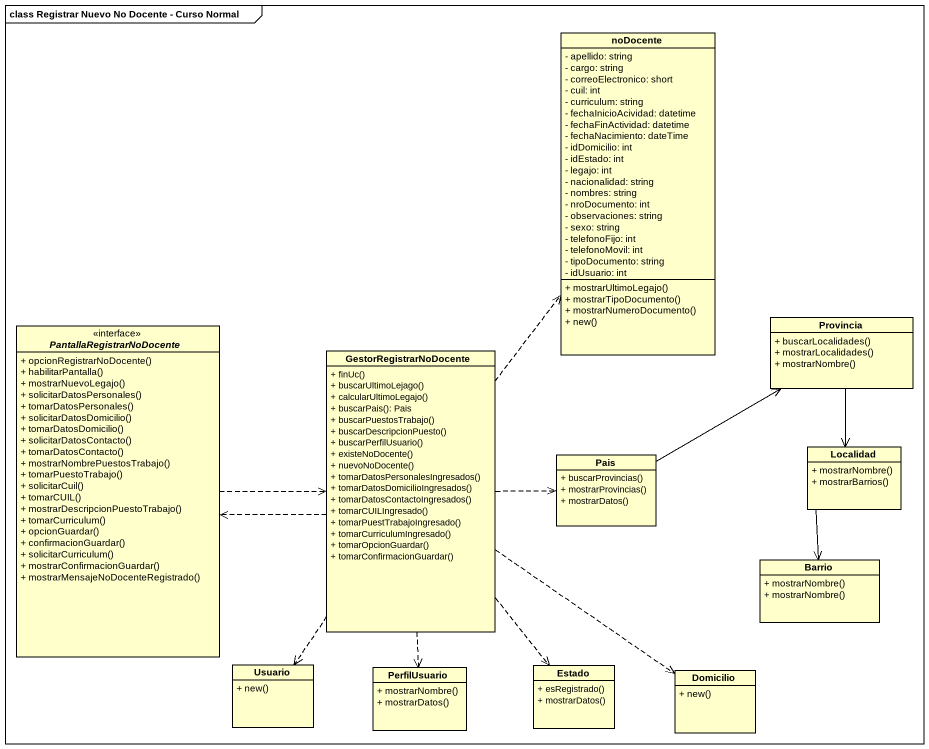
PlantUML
@startuml
mainframe class Registrar Nuevo No Docente - Curso Normal
hide circle
hide empty members
skinparam classAttributeIconSize 0
class noDocente {
  - apellido: string
  - cargo: string
  - correoElectronico: short
  - cuil: int
  - curriculum: string
  - fechaInicioAcividad: datetime
  - fechaFinActividad: datetime
  - fechaNacimiento: dateTime
  - idDomicilio: int
  - idEstado: int
  - legajo: int
  - nacionalidad: string
  - nombres: string
  - nroDocumento: int
  - observaciones: string
  - sexo: string
  - telefonoFijo: int
  - telefonoMovil: int
  - tipoDocumento: string
  - idUsuario: int
  + mostrarUltimoLegajo()
  + mostrarTipoDocumento()
  + mostrarNumeroDocumento()
  + new()
}
interface PantallaRegistrarNoDocente <<interface>> {
  + opcionRegistrarNoDocente()
  + habilitarPantalla()
  + mostrarNuevoLegajo()
  + solicitarDatosPersonales()
  + tomarDatosPersonales()
  + solicitarDatosDomicilio()
  + tomarDatosDomicilio()
  + solicitarDatosContacto()
  + tomarDatosContacto()
  + mostrarNombrePuestosTrabajo()
  + tomarPuestoTrabajo()
  + solicitarCuil()
  + tomarCUIL()
  + mostrarDescripcionPuestoTrabajo()
  + tomarCurriculum()
  + opcionGuardar()
  + confirmacionGuardar()
  + solicitarCurriculum()
  + mostrarConfirmacionGuardar()
  + mostrarMensajeNoDocenteRegistrado()
}
class Provincia {
  + buscarLocalidades()
  + mostrarLocalidades()
  + mostrarNombre()
}
class GestorRegistrarNoDocente {
  + finUc()
  + buscarUltimoLejago()
  + calcularUltimoLegajo()
  + buscarPais(): Pais
  + buscarPuestosTrabajo()
  + buscarDescripcionPuesto()
  + buscarPerfilUsuario()
  + existeNoDocente()
  + nuevoNoDocente()
  + tomarDatosPersonalesIngresados()
  + tomarDatosDomicilioIngresados()
  + tomarDatosContactoIngresados()
  + tomarCUILIngresado()
  + tomarPuestTrabajoIngresado()
  + tomarCurriculumIngresado()
  + tomarOpcionGuardar()
  + tomarConfirmacionGuardar()
}
class Pais {
  + buscarProvincias()
  + mostrarProvincias()
  + mostrarDatos()
}
class Localidad {
  + mostrarNombre()
  + mostrarBarrios()
}
class Barrio {
  + mostrarNombre()
  + mostrarNombre()
}
class Usuario {
  + new()
}
class PerfilUsuario {
  + mostrarNombre()
  + mostrarDatos()
}
class Estado {
  + esRegistrado()
  + mostrarDatos()
}
class Domicilio {
  + new()
}
PantallaRegistrarNoDocente .right.> GestorRegistrarNoDocente
Provincia --> Localidad
GestorRegistrarNoDocente .up.> noDocente
GestorRegistrarNoDocente .left.> PantallaRegistrarNoDocente
GestorRegistrarNoDocente .right.> Pais
GestorRegistrarNoDocente ..> Usuario
GestorRegistrarNoDocente ..> PerfilUsuario
GestorRegistrarNoDocente ..> Estado
GestorRegistrarNoDocente ..> Domicilio
Pais -right-> Provincia
Localidad --> Barrio
@enduml
